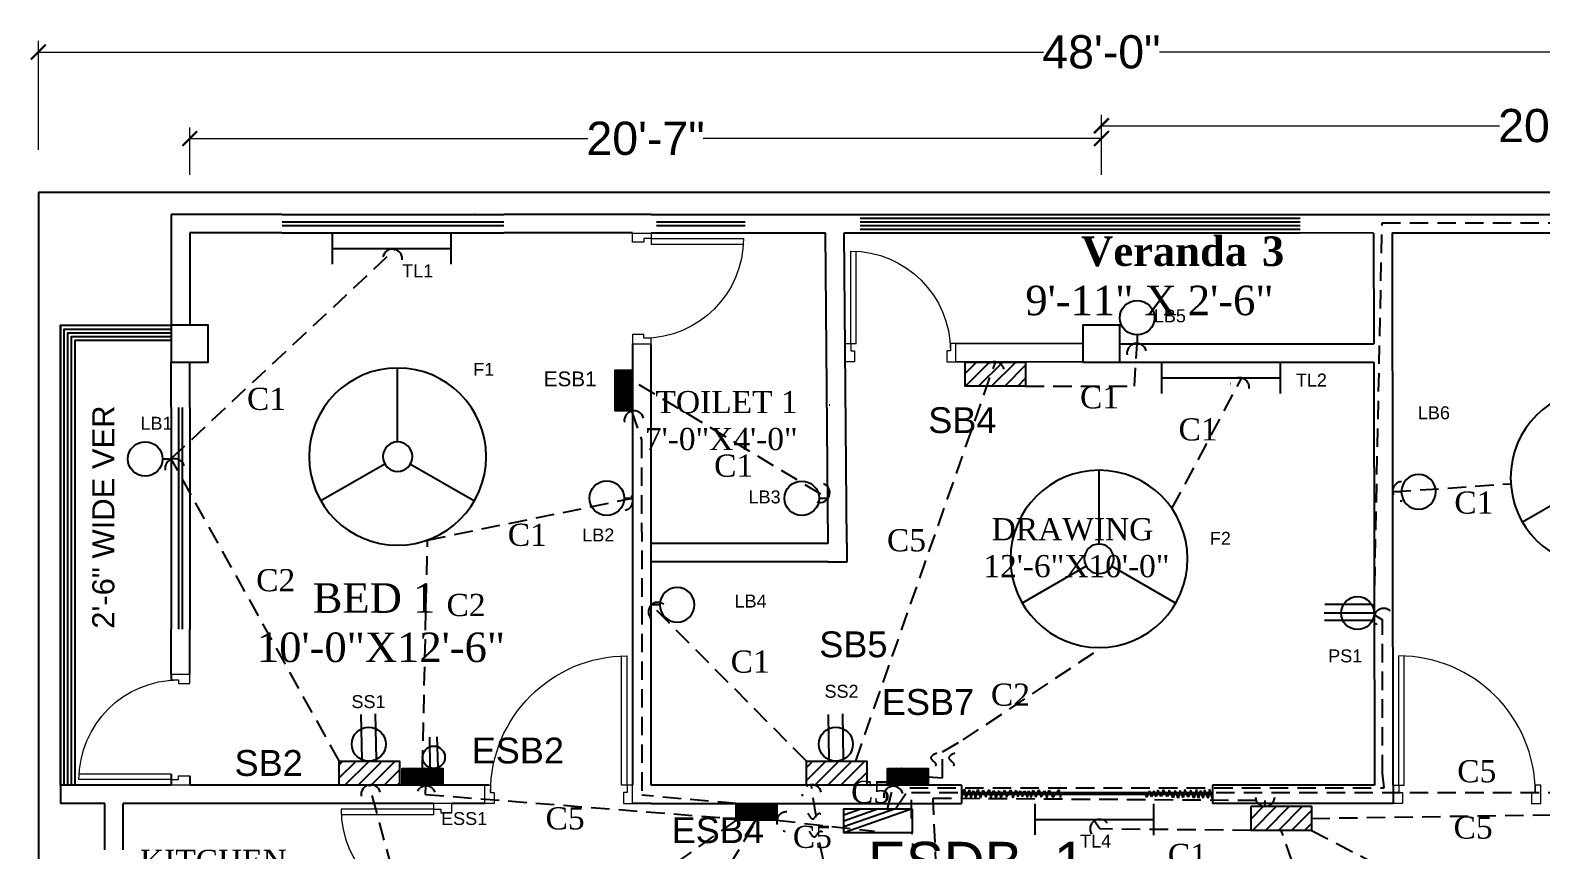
# Model space of a CAD drawing. Header units: inches. Extents: x -19236 to 2549, y 984 to 4513.
# Drawn here: x -2794.6 to -2385.3, y 3697.3 to 3919.2 of the extents above; entities that cross this region are included whole.
import ezdxf

# ---------------------------------------------------------------- set-up
doc = ezdxf.new("R2010")
doc.units = ezdxf.units.IN
doc.header["$LTSCALE"] = 20
doc.header["$MEASUREMENT"] = 0
doc.linetypes.add('HIDDEN', pattern=[0.375, 0.25, -0.125])
doc.layers.add('CONDUITT', color=7, linetype='HIDDEN', lineweight=9, true_color=0x17f90b)
doc.layers.add('wall', color=7, linetype='Continuous', lineweight=9, true_color=0x2618ec)
for name, color, linetype, lineweight in [('DOOR', 252, 'Continuous', 15), ('grill', 253, 'Continuous', 35), ('Window', 204, 'Continuous', 9)]:
    doc.layers.add(name, color=color, linetype=linetype, lineweight=lineweight)
doc.layers.add('Fitting_fixture', color=50, linetype='Continuous')
doc.layers.add('Text_Main', color=7, linetype='Continuous')
doc.styles.add('h6', font='arial.ttf', dxfattribs={"height": 6})
doc.styles.add('h7', font='arial.ttf', dxfattribs={"height": 9})
doc.styles.add('RS4', font='sylfaen.ttf', dxfattribs={"height": 12})
doc.styles.get("Standard").update_dxf_attribs({"font": 'arial.ttf'})
doc.dimstyles.new('SAJIB 2', dxfattribs={"dimtxt": 9, "dimasz": 4, "dimexe": 3, "dimexo": 3.0625, "dimgap": 0.09, "dimtad": 0, "dimdec": 0, "dimzin": 3, "dimdsep": 46, "dimlunit": 4, "dimtxsty": 'h7', "dimblk": 'ARCHTICK', "dimcen": 2, "dimclrd": 6, "dimclre": 7, "dimclrt": 7, "dimadec": 0, "dimazin": 0, "dimtfac": 1, "dimtdec": 0, "dimtofl": 0, "dimtmove": 0, "dimatfit": 3, "dimldrblk": 'OPEN30', "dimfxl": 1, "dimtolj": 1, "dimtzin": 0, "dimlwd": 20, "dimlwe": 20, "dimarcsym": 0})

# ---------------------------------------------------------------- blocks, each defined once
blk = doc.blocks.new('RTRTR')
at = {"layer": 'DOOR'}
for p, q in [((-723.21, 2222.65), (-723.21, 2247.61)), ((-721.71, 2222.65), (-721.71, 2247.65)), ((-721.71, 2222.65), (-723.21, 2222.65))]:
    blk.add_line(p, q, dxfattribs=at)
for points in [[(-750.21, 2222.65), (-748.71, 2222.65), (-748.71, 2220.65), (-747.71, 2220.65), (-747.71, 2217.65), (-750.21, 2217.65)], [(-720.21, 2222.65), (-721.71, 2222.65), (-721.71, 2220.65), (-722.71, 2220.65), (-722.71, 2217.65), (-720.21, 2217.65)]]:
    blk.add_lwpolyline(points, close=True, dxfattribs=at)
blk.add_arc((-721.71, 2220.65), 27, 90, 180, dxfattribs=at)
blk = doc.blocks.new('GDFGD')
at = {"layer": 'DOOR'}
for p, q in [((-3036.95, 2150.78), (-3036.95, 2185.78)), ((-3035.45, 2150.78), (-3035.45, 2185.75)), ((-3036.95, 2150.78), (-3035.45, 2150.78))]:
    blk.add_line(p, q, dxfattribs=at)
for points in [[(-3038.45, 2150.78), (-3036.95, 2150.78), (-3036.95, 2148.78), (-3035.95, 2148.78), (-3035.95, 2145.78), (-3038.45, 2145.78)], [(-2998.45, 2150.78), (-2999.95, 2150.78), (-2999.95, 2148.78), (-3000.95, 2148.78), (-3000.95, 2145.78), (-2998.45, 2145.78)]]:
    blk.add_lwpolyline(points, close=True, dxfattribs=at)
blk.add_arc((-3036.95, 2148.78), 37, 0, 90, dxfattribs=at)
blk = doc.blocks.new('_ArchTick')
at = {"layer": 'grill', "color": 0, "const_width": 0.15}
blk.add_lwpolyline([(-0.5, -0.5), (0.5, 0.5)], dxfattribs=at)
blk = doc.blocks.new('*D138')
at = {"layer": 'wall', "color": 7, "lineweight": 20, "ltscale": 25}
for p, q in [((-2792.37, 3886.75), (-2792.37, 3916.26)), ((-2216.37, 3893.47), (-2216.37, 3916.26))]:
    blk.add_line(p, q, dxfattribs=at)
at = {"layer": 'wall', "color": 6, "lineweight": 20, "ltscale": 25}
for p, q in [((-2792.37, 3913.26), (-2520.1, 3913.26)), ((-2216.37, 3913.26), (-2488.64, 3913.26))]:
    blk.add_line(p, q, dxfattribs=at)
at = {"layer": 'wall', "color": 6, "lineweight": 20, "ltscale": 25, "xscale": 4, "yscale": 4, "zscale": 4, "rotation": 180}
blk.add_blockref('_ArchTick', (-2792.37, 3913.26), dxfattribs=at)
at = {"layer": 'wall', "color": 6, "lineweight": 20, "ltscale": 25, "xscale": 4, "yscale": 4, "zscale": 4}
blk.add_blockref('_ArchTick', (-2216.37, 3913.26), dxfattribs=at)
at = {"layer": 'wall', "color": 7, "lineweight": -3, "ltscale": 25, "insert": (-2504.37, 3913.26), "char_height": 9, "attachment_point": 5, "style": 'h7'}
blk.add_mtext('\\A1;48\'-0"', dxfattribs=at)
blk = doc.blocks.new('_Open30')
at = {"color": 0, "linetype": 'ByBlock', "lineweight": -2}
for p, q in [((-1, 0.27), (0, 0)), ((0, 0), (-1, -0.27)), ((0, 0), (-1, 0))]:
    blk.add_line(p, q, dxfattribs=at)
blk = doc.blocks.new('*D139')
at = {"layer": 'wall', "color": 7, "lineweight": 20, "ltscale": 25}
for p, q in [((-2504.37, 3880.01), (-2504.37, 3896.29)), ((-2257.37, 3880.01), (-2257.37, 3896.29))]:
    blk.add_line(p, q, dxfattribs=at)
at = {"layer": 'wall', "color": 6, "lineweight": 20, "ltscale": 25}
for p, q in [((-2504.37, 3893.29), (-2396.5, 3893.29)), ((-2257.37, 3893.29), (-2365.25, 3893.29))]:
    blk.add_line(p, q, dxfattribs=at)
at = {"layer": 'wall', "color": 6, "lineweight": 20, "ltscale": 25, "xscale": 4, "yscale": 4, "zscale": 4, "rotation": 180}
blk.add_blockref('_ArchTick', (-2504.37, 3893.29), dxfattribs=at)
at = {"layer": 'wall', "color": 6, "lineweight": 20, "ltscale": 25, "xscale": 4, "yscale": 4, "zscale": 4}
blk.add_blockref('_ArchTick', (-2257.37, 3893.29), dxfattribs=at)
at = {"layer": 'wall', "color": 7, "lineweight": -3, "ltscale": 25, "insert": (-2380.87, 3893.29), "char_height": 9, "attachment_point": 5, "style": 'h7'}
blk.add_mtext('\\A1;20\'-7"', dxfattribs=at)
blk = doc.blocks.new('*D140')
at = {"layer": 'wall', "color": 7, "lineweight": 20, "ltscale": 25}
for p, q in [((-2751.37, 3880.01), (-2751.37, 3892.84)), ((-2504.37, 3880.01), (-2504.37, 3892.84))]:
    blk.add_line(p, q, dxfattribs=at)
at = {"layer": 'wall', "color": 6, "lineweight": 20, "ltscale": 25}
for p, q in [((-2751.37, 3889.84), (-2643.5, 3889.84)), ((-2504.37, 3889.84), (-2612.25, 3889.84))]:
    blk.add_line(p, q, dxfattribs=at)
at = {"layer": 'wall', "color": 6, "lineweight": 20, "ltscale": 25, "xscale": 4, "yscale": 4, "zscale": 4, "rotation": 180}
blk.add_blockref('_ArchTick', (-2751.37, 3889.84), dxfattribs=at)
at = {"layer": 'wall', "color": 6, "lineweight": 20, "ltscale": 25, "xscale": 4, "yscale": 4, "zscale": 4}
blk.add_blockref('_ArchTick', (-2504.37, 3889.84), dxfattribs=at)
at = {"layer": 'wall', "color": 7, "lineweight": -3, "ltscale": 25, "insert": (-2627.87, 3889.84), "char_height": 9, "attachment_point": 5, "style": 'h7'}
blk.add_mtext('\\A1;20\'-7"', dxfattribs=at)
blk = doc.blocks.new('tubelight')
blk.add_line((0, -4.19), (32.04, -4.19))
at = {"layer": 'Fitting_fixture'}
for p, q in [((0, -8.4), (0, 0.02)), ((32.04, 0), (32.04, -8.42))]:
    blk.add_line(p, q, dxfattribs=at)
blk = doc.blocks.new('fan')
at = {"layer": 'Fitting_fixture'}
for p, q in [((-2.69, 1.04), (-2.69, 21.04)), ((-6.15, -4.96), (-23.48, -14.96)), ((0.77, -4.96), (18.09, -14.96))]:
    blk.add_line(p, q, dxfattribs=at)
for radius in [24, 4]:
    blk.add_circle((-2.69, -2.96), radius, dxfattribs=at)
blk = doc.blocks.new('LED_SMAll')
at = {"layer": 'Fitting_fixture', "linetype": 'Continuous'}
blk.add_line((0, -4.68), (0, -7.07), dxfattribs=at)
blk.add_circle((0, 0), 4.68, dxfattribs=at)
blk = doc.blocks.new('sb')
at = {"layer": 'Fitting_fixture', "linetype": 'Continuous'}
h = blk.add_hatch(dxfattribs=at)
h.set_pattern_fill('ANSI31', color=256, scale=20, style=0)
h.paths.add_polyline_path([(1406.74, 1105.9), (1423.09, 1105.9), (1423.09, 1099.37), (1406.74, 1099.37)])
blk.add_lwpolyline([(1406.74, 1105.9), (1423.09, 1105.9), (1423.09, 1099.37), (1406.74, 1099.37)], close=True, dxfattribs=at)
blk = doc.blocks.new('3pinS')
at = {"layer": 'Fitting_fixture'}
for p, q in [((6.75, 0), (-6.75, 0)), ((6.09, 2.35), (-6.62, 2.35)), ((6.27, -2.03), (-6.67, -2.03))]:
    blk.add_line(p, q, dxfattribs=at)
blk.add_circle((2.28, 0), 4.47, dxfattribs=at)
blk = doc.blocks.new('2PIN_S')
at = {"layer": 'Fitting_fixture'}
for p, q in [((-1.92, -0.4), (-1.94, -12.74)), ((1.96, -0.33), (1.96, -12.65))]:
    blk.add_line(p, q, dxfattribs=at)
blk.add_circle((0.09, -4.56), 4.62, dxfattribs=at)
blk = doc.blocks.new('ESDB')
at = {"layer": 'Fitting_fixture'}
for p, q in [((0, 0), (6.5, -18.5)), ((0, -4.53), (4.91, -18.5)), ((0, -9.05), (3.32, -18.5)), ((0, -13.58), (1.73, -18.5))]:
    blk.add_line(p, q, dxfattribs=at)
blk.add_lwpolyline([(0, 0), (6.5, 0), (6.5, -18.5), (0, -18.5)], close=True, dxfattribs=at)
blk = doc.blocks.new('Emer_SB')
at = {"layer": 'Fitting_fixture'}
h = blk.add_hatch(dxfattribs=at)
h.set_pattern_fill('ANSI38', color=256, style=0)
h.set_pattern_definition([(45, (-2395.5, -1026.5), (-0.0883883476, 0.0883883476), []), (135, (-2395.5, -1026.5), (-0.265165043, 0.0883883476), [0.3125, -0.1875])])
h.paths.add_polyline_path([(0, 4.5), (11, 4.5), (11, 0), (0, 0)])
blk.add_lwpolyline([(0, 4.5), (11, 4.5), (11, 0), (0, 0)], close=True, dxfattribs=at)
blk = doc.blocks.new('ES')
at = {"layer": 'Fitting_fixture'}
for p, q in [((0.16, 0.96), (8.54, 1)), ((0.22, -1.13), (8.54, -1))]:
    blk.add_line(p, q, dxfattribs=at)
blk.add_circle((3.04, 0), 3.04, dxfattribs=at)

msp = doc.modelspace()

# ---------------------------------------------------------------- linework, layer by layer
at = {"layer": 'CONDUITT', "color": 1, "lineweight": -3}
for p, q in [((-2430.49409, 3761.33507), (-2428.33464, 3866.9893)), ((-2428.33464, 3866.9893), (-2352.33464, 3866.9893)), ((-2636.13937, 3827.12455), (-2578.47909, 3792.42629)), ((-2485.25367, 3789.64256), (-2466.31127, 3825.04526)), ((-2466.31127, 3825.04526), (-2466.31127, 3825.04526)), ((-2631.63937, 3816.12455), (-2628.94682, 3808.25853)), ((-2628.94682, 3808.25853), (-2628.87312, 3712.03576)), ((-2425.52111, 3794.18679), (-2393.45517, 3796.35561)), ((-2686.93944, 3781.11568), (-2631.31181, 3792.45766)), ((-2688.31127, 3719.25853), (-2686.93944, 3781.11568)), ((-2428.19254, 3717.99251), (-2428.19254, 3759.49251)), ((-2541.79423, 3727.02989), (-2504.31948, 3752.03983)), ((-2547.44682, 3723.75853), (-2541.79423, 3727.02989)), ((-2547.44682, 3716.75853), (-2547.44682, 3723.75853)), ((-2551.31128, 3717.00268), (-2547.44682, 3716.75853)), ((-2427.7868, 3714), (-2428.19254, 3717.99251)), ((-2687.48199, 3712.25853), (-2687.41165, 3714.75853)), ((-2687.48199, 3712.25853), (-2598.81127, 3705.25853)), ((-2603.31126, 3709.75642), (-2628.87312, 3712.03576)), ((-2562.37491, 3707.99902), (-2560.73936, 3714.38482)), ((-2560.1984, 3708.36688), (-2556.2868, 3714)), ((-2556.2868, 3714), (-2427.7868, 3714)), ((-2555.81127, 3705.75853), (-2555.81127, 3712.75853)), ((-2555.81127, 3712.75853), (-2369.31127, 3712.75853)), ((-2603.31126, 3705.25853), (-2675.94682, 3653.80055)), ((-2616.66734, 3673.7813), (-2597.81126, 3705.25853)), ((-2592.31126, 3705.25853), (-2565.81127, 3702.25853)), ((-2554.19683, 3679.02864), (-2555.67333, 3701.86688))]:
    msp.add_line(p, q, dxfattribs=at)
at = {"layer": 'CONDUITT', "color": 3, "lineweight": -3}
msp.add_line((-2756.31127, 3803.25853), (-2695.81127, 3859.75853), dxfattribs=at)
at = {"layer": 'CONDUITT', "lineweight": -3}
for p, q in [((-2495.44682, 3822.77345), (-2494.69245, 3834.25853)), ((-2570.94682, 3721.2912), (-2533.08486, 3829.30996)), ((-2524.9065, 3822.77345), (-2495.44682, 3822.77345)), ((-2710.87136, 3721.29504), (-2756.37138, 3803.07508)), ((-2584.31702, 3721.2912), (-2626.37138, 3763.5888)), ((-2430.352, 3760.83827), (-2428.19254, 3759.49251)), ((-2692.75233, 3678.13695), (-2702.69301, 3714.75853)), ((-2581.69683, 3706.38634), (-2582.94682, 3714.75469)), ((-2549.94682, 3711.25853), (-2460.11164, 3710.64371)), ((-2548.44682, 3676.75853), (-2549.94682, 3711.25853)), ((-2460.11164, 3710.64371), (-2460.11164, 3709.02581)), ((-2504.83104, 3702.89345), (-2506.31701, 3705.0558)), ((-2447.47792, 3705.75755), (-2353.15472, 3707.18144)), ((-2562.90169, 3621.22685), (-2581.28216, 3701.52864)), ((-2463.83463, 3702.4893), (-2504.83104, 3702.89345)), ((-2435.18512, 3644.55304), (-2455.65628, 3702.4893)), ((-2447.47792, 3702.4893), (-2392.1102, 3673.7813))]:
    msp.add_line(p, q, dxfattribs=at)
at = {"layer": 'CONDUITT', "linetype": 'Continuous', "lineweight": -3}
for centre, radius, start, end in [((-2696.42998, 3857.29658), 2.62372, 353.7722244, 169.717256), ((-2494.82324, 3831.73285), 2.62372, 14.4703641, 190.4153956), ((-2755.42966, 3800.52452), 2.62372, 14.4703641, 190.4153956), ((-2624.50734, 3761.66574), 2.59381, 52.3715506, 222.4111947), ((-2702.32324, 3712.23285), 2.62372, 14.4703641, 190.4153956), ((-2460.02146, 3711.6205), 2.62372, 182.0403587, 357.9853902), ((-2504.83104, 3702.89345), 2.62372, 36.5244002, 212.4694318)]:
    msp.add_arc(centre, radius, start, end, dxfattribs=at)
at = {"layer": 'CONDUITT', "lineweight": -3}
for centre, end in [((-2533.32324, 3826.73285), 168.669861), ((-2582.82324, 3712.23285), 190.4153956)]:
    msp.add_arc(centre, 2.62372, 14.4703641, end, dxfattribs=at)
at = {"layer": 'CONDUITT', "color": 1, "lineweight": -3}
for centre, radius, start, end in [((-2466.93708, 3822.46035), 2.59883, 352.3088871, 159.023342), ((-2633.95262, 3791.76479), 2.62372, 282.6724778, 98.6175094), ((-2422.85779, 3794.3132), 2.62372, 94.0807173, 270.0257488), ((-2427.89192, 3759.99557), 2.62372, 47.1534929, 223.0985244), ((-2589.70291, 3704.88521), 2.62372, 87.3589119, 263.3039434)]:
    msp.add_arc(centre, radius, start, end, dxfattribs=at)
at = {"layer": 'CONDUITT', "color": 1, "linetype": 'Continuous', "lineweight": -3}
for centre, start, end in [((-2631.00106, 3813.49929), 14.4703641, 190.4153956), ((-2580.60538, 3793.93418), 252.722914, 68.6679455), ((-2687.29249, 3711.92858), 20.7897562, 153.3868576), ((-2560.72032, 3711.82944), 14.4703641, 190.4153956)]:
    msp.add_arc(centre, 2.62372, start, end, dxfattribs=at)
at = {"layer": 'CONDUITT', "color": 1, "lineweight": -3}
for points in [[(-2548.96053, 3723.42917), (-2550.5806, 3722.05973), (-2549.21115, 3720.43966), (-2550.83122, 3719.07022)], [(-2544.08517, 3723.43657), (-2545.70524, 3722.06713), (-2544.33579, 3720.44706), (-2545.95586, 3719.07762)]]:
    msp.add_spline(points, degree=3, dxfattribs=at)
at = {"layer": 'CONDUITT', "lineweight": -3}
for points in [[(-2583.94683, 3707.13634), (-2582.44683, 3705.63634), (-2580.94683, 3707.13634), (-2579.44683, 3705.63634)], [(-2583.53216, 3702.27864), (-2582.03216, 3700.77864), (-2580.53216, 3702.27864), (-2579.03216, 3700.77864)]]:
    msp.add_spline(points, degree=3, dxfattribs=at)
at = {"layer": 'grill', "color": 0, "lineweight": -3}
msp.add_line((-2786.37138, 3839.25853), (-2786.37138, 3709.75853), dxfattribs=at)
at = {"layer": 'grill', "lineweight": -3}
for points in [[(-2569.74103, 3869.25853), (-2450.4985, 3869.25853)], [(-2569.74103, 3868.25853), (-2450.4985, 3868.25853)], [(-2569.74103, 3867.25853), (-2450.4985, 3867.25853)], [(-2569.74103, 3866.25853), (-2450.4985, 3866.25853)], [(-2569.74103, 3866.25853), (-2450.4985, 3866.25853)], [(-2569.74103, 3865.25853), (-2450.4985, 3865.25853)], [(-2569.74103, 3864.25853), (-2450.4985, 3864.25853)], [(-2786.37138, 3714.75853), (-2786.37138, 3839.25853), (-2756.37138, 3839.25853)], [(-2785.37138, 3714.75853), (-2785.37138, 3838.25853), (-2756.37138, 3838.25853)], [(-2784.37138, 3714.75853), (-2784.37138, 3837.25853), (-2756.37138, 3837.25853)], [(-2783.37138, 3714.75853), (-2783.37138, 3836.25853), (-2756.37138, 3836.25853)], [(-2782.37138, 3714.75853), (-2782.37138, 3835.25853), (-2756.37138, 3835.25853)]]:
    msp.add_lwpolyline(points, dxfattribs=at)
at = {"layer": 'wall', "color": 1, "lineweight": -3, "ltscale": 25}
for p, q in [((-2216.37138, 3875.25853), (-2792.37138, 3875.25853)), ((-2792.37138, 3875.25853), (-2792.37138, 3419.25853))]:
    msp.add_line(p, q, dxfattribs=at)
at = {"layer": 'wall', "lineweight": -3, "ltscale": 25}
for p, q in [((-2726.36976, 3869.25853), (-2756.37138, 3869.25853)), ((-2756.37138, 3869.25853), (-2756.37138, 3839.25853)), ((-2726.36976, 3869.25853), (-2728.81491, 3869.25853)), ((-2684.80683, 3869.25853), (-2684.80683, 3869.25853)), ((-2674.10256, 3869.25853), (-2674.17673, 3869.25853)), ((-2626.37138, 3869.25853), (-2666.30683, 3869.25853)), ((-2726.36976, 3864.25853), (-2751.37138, 3864.25853)), ((-2751.37138, 3864.25853), (-2751.37138, 3839.25853)), ((-2631.37138, 3864.25853), (-2666.30683, 3864.25853)), ((-2631.37138, 3834.25853), (-2631.37138, 3714.75853)), ((-2756.37138, 3817.07145), (-2756.37138, 3829.25853)), ((-2751.37138, 3817.07145), (-2751.37138, 3829.25853)), ((-2751.37138, 3775.50853), (-2751.37138, 3775.50853)), ((-2756.37138, 3744.75853), (-2756.37138, 3757.00853)), ((-2751.37138, 3744.75853), (-2751.37138, 3757.00853)), ((-2756.37138, 3744.75853), (-2756.37138, 3743.18435)), ((-2756.37138, 3717.75853), (-2756.37138, 3714.75853)), ((-2751.37138, 3717.25853), (-2751.37138, 3714.75853)), ((-2756.37138, 3714.75853), (-2786.37138, 3714.75853)), ((-2670.37138, 3714.75853), (-2751.37138, 3714.75853)), ((-2542.26268, 3714.75084), (-2542.26268, 3709.75084)), ((-2474.2755, 3714.75084), (-2474.2755, 3709.75084)), ((-2774.37138, 3709.75853), (-2786.37138, 3709.75853)), ((-2774.37138, 3697.25853), (-2774.37138, 3709.75853)), ((-2769.37138, 3697.25853), (-2769.37138, 3709.75853)), ((-2685.37138, 3709.75853), (-2769.37138, 3709.75853)), ((-2671.37138, 3709.75853), (-2680.37138, 3709.75853)), ((-2626.37138, 3709.75853), (-2631.37138, 3709.75853))]:
    msp.add_line(p, q, dxfattribs=at)
at = {"layer": 'wall', "lineweight": -3}
for p, q in [((-2626.37138, 3869.25853), (-2507.12884, 3869.25853)), ((-2507.12884, 3869.25853), (-2344.5746, 3869.25853)), ((-2631.37117, 3864.25853), (-2631.37117, 3864.25853)), ((-2626.37138, 3864.25853), (-2579.08055, 3864.25853)), ((-2578.37138, 3780.21738), (-2579.08055, 3864.25853)), ((-2573.37155, 3780.25957), (-2574.08073, 3864.30072)), ((-2574.08073, 3864.30072), (-2569.74103, 3864.25853)), ((-2430.62884, 3864.25084), (-2450.4985, 3864.25853)), ((-2430.62884, 3864.25084), (-2430.58271, 3834.24919)), ((-2425.62884, 3864.25853), (-2344.5746, 3864.25853)), ((-2425.62884, 3864.25853), (-2425.62884, 3864.25853)), ((-2425.62884, 3864.25853), (-2425.399, 3714.75853)), ((-2626.37138, 3714.75853), (-2626.37138, 3834.05867)), ((-2509.35554, 3834.25851), (-2543.77011, 3834.36749)), ((-2499.3707, 3834.25853), (-2430.57434, 3834.24919)), ((-2509.37138, 3829.25853), (-2543.78594, 3829.36752)), ((-2499.37138, 3829.25853), (-2430.57502, 3829.24919)), ((-2430.57502, 3829.24919), (-2430.39899, 3714.75084)), ((-2578.37138, 3780.21738), (-2626.37138, 3780.21738)), ((-2573.37155, 3780.25957), (-2573.37155, 3775.15019)), ((-2578.37138, 3775.21738), (-2626.37138, 3775.21738)), ((-2573.37155, 3775.15019), (-2578.37138, 3775.15019)), ((-2542.26268, 3714.75084), (-2626.37138, 3714.75853)), ((-2463.33224, 3714.75084), (-2474.2755, 3714.75084)), ((-2430.39899, 3714.75084), (-2463.33224, 3714.75084)), ((-2425.33889, 3714.75853), (-2425.33889, 3709.75853)), ((-2626.37138, 3709.75853), (-2542.26268, 3709.75084)), ((-2425.33889, 3709.75853), (-2474.2755, 3709.75084))]:
    msp.add_line(p, q, dxfattribs=at)
at = {"layer": 'wall', "color": 252, "lineweight": -3, "ltscale": 25, "true_color": 0x939598}
for p, q in [((-2542.26268, 3711.14913), (-2541.49017, 3713.69509)), ((-2474.2755, 3712.66776), (-2542.26268, 3712.66776)), ((-2474.22689, 3712.25084), (-2542.21408, 3712.25084)), ((-2541.49017, 3713.69509), (-2541.07342, 3711.2715)), ((-2541.07342, 3711.2715), (-2540.06854, 3713.49928)), ((-2540.06854, 3713.49928), (-2539.77437, 3711.19807)), ((-2539.77437, 3711.19807), (-2539.03915, 3713.3279)), ((-2539.03915, 3713.3279), (-2538.47554, 3711.17363)), ((-2538.47554, 3711.17363), (-2537.88719, 3713.59715)), ((-2537.88719, 3713.59715), (-2537.17649, 3711.24707)), ((-2537.17649, 3711.24707), (-2536.41676, 3713.42584)), ((-2536.41676, 3713.42584), (-2535.70583, 3711.46738)), ((-2535.70583, 3711.46738), (-2534.79901, 3713.59715)), ((-2534.79901, 3713.59715), (-2534.33346, 3711.32051)), ((-2534.33346, 3711.32051), (-2533.47568, 3713.27897)), ((-2533.47568, 3713.27897), (-2532.93635, 3711.2715)), ((-2532.93635, 3711.2715), (-2532.10308, 3713.3034)), ((-2532.10308, 3713.3034), (-2531.61278, 3711.29601)), ((-2531.61278, 3711.29601), (-2530.55888, 3713.42584)), ((-2530.55888, 3713.42584), (-2530.0443, 3711.58976)), ((-2530.0443, 3711.58976), (-2528.91685, 3713.45028)), ((-2528.91685, 3713.45028), (-2528.35324, 3711.29567)), ((-2528.35324, 3711.29567), (-2527.49018, 3713.39933)), ((-2527.49018, 3713.39933), (-2527.02715, 3711.56439)), ((-2527.02715, 3711.56439), (-2526.34784, 3713.24516)), ((-2526.34784, 3713.24516), (-2525.73038, 3711.54892)), ((-2525.73038, 3711.54892), (-2525.17456, 3713.22976)), ((-2525.17456, 3713.22976), (-2524.37176, 3711.41015)), ((-2524.37176, 3711.41015), (-2524.14013, 3713.1989)), ((-2524.14013, 3713.1989), (-2523.44547, 3711.39475)), ((-2523.44547, 3711.39475), (-2522.88965, 3713.35307)), ((-2522.88965, 3713.35307), (-2522.13313, 3711.50266)), ((-2522.13313, 3711.50266), (-2521.36126, 3713.44566)), ((-2521.36126, 3713.44566), (-2520.71288, 3711.48727)), ((-2520.71288, 3711.48727), (-2519.77123, 3713.24516)), ((-2519.77123, 3713.24516), (-2519.12285, 3711.36389)), ((-2519.12285, 3711.36389), (-2518.56703, 3713.39933)), ((-2518.56703, 3713.39933), (-2517.57888, 3711.39475)), ((-2517.57888, 3711.39475), (-2515.9467, 3713.55832)), ((-2515.9467, 3713.55832), (-2515.47382, 3711.39549)), ((-2515.47382, 3711.39549), (-2515.37141, 3712.25084)), ((-2492.16642, 3711.41015), (-2492.3076, 3712.25084)), ((-2491.36361, 3713.22976), (-2492.16642, 3711.41015)), ((-2490.80779, 3711.54892), (-2491.36361, 3713.22976)), ((-2490.19034, 3713.24516), (-2490.80779, 3711.54892)), ((-2489.51103, 3711.56439), (-2490.19034, 3713.24516)), ((-2489.048, 3713.39933), (-2489.51103, 3711.56439)), ((-2488.18494, 3711.6877), (-2489.048, 3713.39933)), ((-2487.62133, 3713.45028), (-2488.18494, 3711.6877)), ((-2486.49388, 3711.58976), (-2487.62133, 3713.45028)), ((-2485.9793, 3713.42584), (-2486.49388, 3711.58976)), ((-2484.9254, 3711.29601), (-2485.9793, 3713.42584)), ((-2484.4351, 3713.3034), (-2484.9254, 3711.29601)), ((-2483.60183, 3711.2715), (-2484.4351, 3713.3034)), ((-2483.0625, 3713.27897), (-2483.60183, 3711.2715)), ((-2482.20471, 3711.32051), (-2483.0625, 3713.27897)), ((-2481.73916, 3713.59715), (-2482.20471, 3711.32051)), ((-2480.83235, 3711.46738), (-2481.73916, 3713.59715)), ((-2480.12142, 3713.42584), (-2480.83235, 3711.46738)), ((-2479.36169, 3711.24707), (-2480.12142, 3713.42584)), ((-2478.65099, 3713.59715), (-2479.36169, 3711.24707)), ((-2478.06264, 3711.17363), (-2478.65099, 3713.59715)), ((-2477.49903, 3713.3279), (-2478.06264, 3711.17363)), ((-2476.76381, 3711.19807), (-2477.49903, 3713.3279)), ((-2476.46963, 3713.49928), (-2476.76381, 3711.19807)), ((-2475.46476, 3711.2715), (-2476.46963, 3713.49928)), ((-2475.04801, 3713.69509), (-2475.46476, 3711.2715)), ((-2474.2755, 3711.14913), (-2475.04801, 3713.69509))]:
    msp.add_line(p, q, dxfattribs=at)
at = {"layer": 'wall', "color": 1, "lineweight": -3, "ltscale": 25}
for points in [[(-2756.37138, 3829.25853), (-2746.37138, 3829.25853), (-2746.37138, 3839.25853), (-2756.37138, 3839.25853)], [(-2509.37138, 3829.25853), (-2499.37138, 3829.25853), (-2499.37138, 3839.25853), (-2509.37138, 3839.25853)]]:
    msp.add_lwpolyline(points, close=True, dxfattribs=at)
at = {"layer": 'wall', "color": 6, "lineweight": -3, "ltscale": 25}
msp.add_lwpolyline([(-2577.9138, 3817.66459), (-2578.10466, 3817.66459)], dxfattribs=at)
at = {"layer": 'Window', "lineweight": -3}
for p, q in [((-2726.30683, 3869.25853), (-2666.30683, 3869.25853)), ((-2726.30683, 3869.25853), (-2666.30683, 3869.25853)), ((-2624.88903, 3869.25853), (-2600.88903, 3869.25853)), ((-2624.88903, 3869.25853), (-2600.88903, 3869.25853)), ((-2726.30683, 3867.25853), (-2666.30683, 3867.25853)), ((-2726.30683, 3867.25853), (-2666.30683, 3867.25853)), ((-2726.30683, 3866.25853), (-2666.30683, 3866.25853)), ((-2726.30683, 3866.25853), (-2666.30683, 3866.25853)), ((-2726.30683, 3864.25853), (-2666.30683, 3864.25853)), ((-2726.30683, 3864.25853), (-2666.30683, 3864.25853)), ((-2624.88903, 3867.25853), (-2600.88903, 3867.25853)), ((-2624.88903, 3867.25853), (-2600.88903, 3867.25853)), ((-2624.88903, 3866.25853), (-2600.88903, 3866.25853)), ((-2624.88903, 3866.25853), (-2600.88903, 3866.25853)), ((-2624.88903, 3864.25853), (-2600.88903, 3864.25853)), ((-2624.88903, 3864.25853), (-2600.88903, 3864.25853)), ((-2756.37138, 3817.00853), (-2756.37138, 3757.00853)), ((-2756.37138, 3817.00853), (-2756.37138, 3757.00853)), ((-2754.37138, 3817.00853), (-2754.37138, 3757.00853)), ((-2754.37138, 3817.00853), (-2754.37138, 3757.00853)), ((-2753.37138, 3817.00853), (-2753.37138, 3757.00853)), ((-2753.37138, 3817.00853), (-2753.37138, 3757.00853)), ((-2751.37138, 3817.00853), (-2751.37138, 3757.00853)), ((-2751.37138, 3817.00853), (-2751.37138, 3757.00853))]:
    msp.add_line(p, q, dxfattribs=at)

# ---------------------------------------------------------------- block references
at = {"layer": 'Fitting_fixture', "lineweight": -3}
for name, p in [('tubelight', (-2712.67573, 3864.25507)), ('sb', (-3947.99892, 2723.40508)), ('tubelight', (-2487.9945, 3829.23801)), ('sb', (-3991.05272, 2615.38633)), ('Emer_SB', (-2693.81127, 3714.75853)), ('Emer_SB', (-2562.31128, 3714.75268)), ('Emer_SB', (-2603.31126, 3705.25853)), ('tubelight', (-2522.33783, 3709.66913)), ('sb', (-3870.57034, 2603.12093))]:
    msp.add_blockref(name, p, dxfattribs=at)
at = {"layer": 'Fitting_fixture', "linetype": 'Continuous', "lineweight": -3}
for name, p in [('LED_SMAll', (-2494.69245, 3841.33031)), ('3pinS', (-2437.2483, 3761.33507)), ('sb', (-4117.60707, 2615.39017))]:
    msp.add_blockref(name, p, dxfattribs=at)
at = {"layer": 'Fitting_fixture', "linetype": 'Continuous', "lineweight": -3, "extrusion": (0, 0, -1), "zscale": -1}
for p in [(2697.73683, 3806.66481), (2372.20066, 3800.93485), (2507.71027, 3778.9893)]:
    msp.add_blockref('fan', p, dxfattribs=at)
at = {"layer": 'Fitting_fixture', "lineweight": -3, "rotation": 270}
for name, p in [('Emer_SB', (-2636.13937, 3827.12455)), ('ESDB', (-2555.67333, 3708.36688))]:
    msp.add_blockref(name, p, dxfattribs=at)
at = {"layer": 'Fitting_fixture', "linetype": 'Continuous', "lineweight": -3}
for name, p, rotation in [('LED_SMAll', (-2763.42017, 3803.07508), 90), ('LED_SMAll', (-2638.38358, 3792.45766), 90), ('LED_SMAll', (-2585.55086, 3792.42629), 90), ('2PIN_S', (-2702.69301, 3721.29504), 181.1070551347295), ('2PIN_S', (-2576.13866, 3721.2912), 181.1070551347295), ('ES', (-2685.22293, 3719.25853), 90.89159844186402)]:
    msp.add_blockref(name, p, dxfattribs=dict(at, rotation=rotation))
at = {"layer": 'Fitting_fixture', "linetype": 'Continuous', "lineweight": -3, "xscale": -1, "rotation": 270}
msp.add_blockref('LED_SMAll', (-2418.44215, 3794.18679), dxfattribs=at)
at = {"layer": 'Fitting_fixture', "lineweight": -3, "xscale": -1, "rotation": 270}
msp.add_blockref('LED_SMAll', (-2619.29961, 3763.5888), dxfattribs=at)
at = {"layer": 'grill', "color": 0, "lineweight": -3, "xscale": -1}
for p, rotation in [((-4849.0256, 4584.46628), 270), ((-533.71716, 2994.55078), 90)]:
    msp.add_blockref('RTRTR', p, dxfattribs=dict(at, rotation=rotation))
for name, p in [('RTRTR', (-3293.99369, 1611.7133)), ('GDFGD', (-5669.82424, 1563.97367))]:
    msp.add_blockref(name, p, dxfattribs=at)
at = {"layer": 'grill', "color": 0, "lineweight": -3}
msp.add_blockref('GDFGD', (613.11398, 1563.97366), dxfattribs=at)
at = {"layer": 'grill', "color": 0, "lineweight": -3, "rotation": 90}
msp.add_blockref('RTRTR', (-462.71716, 4429.96628), dxfattribs=at)

# ---------------------------------------------------------------- texts
at = {"layer": 'CONDUITT', "color": 4, "lineweight": -3}
for s, height, p in [('TL1', 3.5, (-2693.82175, 3852.25853)), ('F1', 3.5, (-2674.56431, 3825.60196)), ('ESB1', 4, (-2655.44251, 3822.75853)), ('TL2', 3.5, (-2451.70257, 3822.68417)), ('LB1', 3.5, (-2764.72537, 3811)), ('SB4', 7, (-2551.2868, 3810.08459)), ('LB3', 3.5, (-2599.97298, 3791.04987)), ('LB2', 3.5, (-2645.03153, 3780.74232)), ('F2', 3.5, (-2474.99838, 3779.83128)), ('SB5', 7, (-2580.81811, 3749.37908)), ('PS1', 3.5, (-2442.93402, 3748.00501)), ('SS2', 3.5, (-2579.40618, 3738.41786)), ('ESB7', 7, (-2563.85827, 3733.77152)), ('SS1', 3.5, (-2707.56319, 3735.61883)), ('SB2', 7, (-2739.22771, 3717.25854)), ('ESB2', 7, (-2674.97296, 3720.63089)), ('ESS1', 3.5, (-2683.27973, 3703.96195)), ('TL4', 3.5, (-2510.1626, 3697.84814))]:
    msp.add_text(s, height=height, dxfattribs=at).set_placement(p)
at = {"layer": 'CONDUITT', "lineweight": -3}
for s, height, p in [('LB5', 3.5, (-2490.18423, 3840.08049)), ('ESB4', 7, (-2620.79649, 3699.08024)), ('ESDB_1', 11, (-2567.59442, 3688.41614))]:
    msp.add_text(s, height=height, dxfattribs=at).set_placement(p)
at = {"layer": 'CONDUITT', "color": 0, "lineweight": -3}
for s, p in [('LB6', (-2418.6531, 3813.83498)), ('LB4', (-2603.77312, 3762.83974))]:
    msp.add_text(s, height=3.5, dxfattribs=at).set_placement(p)
at = {"layer": 'CONDUITT', "lineweight": -3, "char_height": 6, "width": 66.2243647, "attachment_point": 1, "style": 'RS4'}
for s, insert in [('C1', (-2735.85805, 3822.35948)), ('C1', (-2510.17666, 3822.77345)), ('C5', (-2562.46929, 3784.07129)), ('C2', (-2733.36704, 3773.25619)), ('C1', (-2604.8135, 3751.21386)), ('C5', (-2408.96929, 3706.27072)), ('C1', (-2486.36752, 3698.84968))]:
    msp.add_mtext(s, dxfattribs=dict(at, insert=insert))
at = {"layer": 'CONDUITT', "color": 1, "lineweight": -3, "char_height": 6, "width": 66.2243647, "attachment_point": 1, "style": 'RS4'}
for s, insert in [('C1', (-2483.48455, 3814.08619)), ('C1', (-2609.30393, 3804.26316)), ('C1', (-2408.75611, 3794.27555)), ('C1', (-2665.20422, 3785.5473)), ('C2', (-2681.7868, 3766.54128)), ('C2', (-2534.30393, 3742.26316)), ('C5', (-2407.96935, 3721.52923)), ('C5', (-2572.19592, 3715.91557)), ('C5', (-2654.96935, 3708.7707)), ('C5', (-2587.96935, 3703.7707))]:
    msp.add_mtext(s, dxfattribs=dict(at, insert=insert))
at = {"layer": 'CONDUITT', "lineweight": -3, "insert": (-2744.02311, 3780.88077), "char_height": 0.2, "width": 32.1884789, "attachment_point": 1}
msp.add_mtext('C1', dxfattribs=at)
at = {"layer": 'Text_Main', "lineweight": -3, "ltscale": 25, "width": 139.4242969, "style": 'RS4'}
for s, insert, char_height, attachment_point in [('     {\\fTimes New Roman|b1|i0|c0|p18;Veranda\\H1.333x; \\H0.7502x;3}\\P9\'-11" X 2\'-6"', (-2524.97698, 3863.33603), 8, 1), ('  TOILET 1\\P7\'-0"X4\'-0"', (-2586.67227, 3821.48176), 6, 3), (' DRAWING\\P12\'-6"X10\'-0"', (-2536.36405, 3787.0612), 6, 1), ('     BED 1\\P10\'-0"X12\'-6"', (-2733.16986, 3769.42038), 8, 1), ('  KITCHEN\\P7\'-0"X8-10"', (-2769.37138, 3697.25853), 6, 1)]:
    msp.add_mtext(s, dxfattribs=dict(at, insert=insert, char_height=char_height, attachment_point=attachment_point))
at = {"layer": 'Text_Main', "lineweight": -3, "insert": (-2777.7868, 3787.33059), "char_height": 6, "width": 106.7874461, "attachment_point": 2, "rotation": 90, "style": 'h6'}
msp.add_mtext('2\'-6" WIDE VER', dxfattribs=at)

# ---------------------------------------------------------------- dimensions: what is measured, and where the dimension line sits
at = {"layer": 'wall', "lineweight": -3, "ltscale": 25}
for base, p1, p2, picture, middle in [((-2216.37138, 3913.25549), (-2792.37138, 3883.69188), (-2216.37138, 3890.40525), '*D138', (-2504.37138, 3913.25549)), ((-2257.37138, 3893.28929), (-2504.37138, 3876.94313), (-2257.37138, 3876.94313), '*D139', (-2380.87138, 3893.28929)), ((-2751.37138, 3889.84411), (-2504.37138, 3876.94313), (-2751.37138, 3876.94313), '*D140', (-2627.87138, 3889.84411))]:
    dim = msp.add_linear_dim(base=base, p1=p1, p2=p2, dimstyle='SAJIB 2', dxfattribs=at)
    dim.commit()
    dim.dimension.update_dxf_attribs({"geometry": picture, "text_midpoint": middle})

doc.saveas('drawing.dxf')
